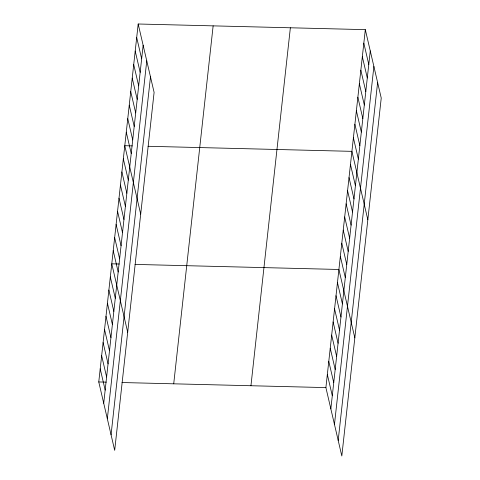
<?xml version="1.0" encoding="UTF-8"?>
<svg xmlns="http://www.w3.org/2000/svg" width="480" height="480" viewBox="0 0 480 480"><rect width="100%" height="100%" fill="white"/><g stroke="black" fill="none" stroke-linecap="round" stroke-linejoin="round"><path stroke-width="0.72" d="M138.186 24L154.104 92.4L114.684 450.354L98.766 381.954L138.186 24L365.316 29.646L381.234 98.046L341.814 456L325.896 387.6L365.316 29.646M103.716 403.23L143.142 45.282M107.334 418.782L146.76 60.828M111.066 434.802L150.486 76.854M173.718 383.814L213.138 25.866M250.944 385.734L290.364 27.786M330.846 408.882L370.272 50.928M334.464 424.428L373.89 66.474M338.196 440.448L377.616 82.5M132.276 145.89L124.782 145.704L140.7 214.104M148.02 146.28L351.912 151.35L367.83 219.75M119.268 264.012L111.774 263.826L127.692 332.232M135.012 264.408L338.904 269.472L354.822 337.878M98.766 381.954L106.26 382.14M121.998 382.53L325.896 387.6M363.828 43.17L368.784 64.452M362.34 56.694L367.29 77.97M360.852 70.212L365.802 91.494M359.364 83.736L364.314 105.018M357.87 97.26L362.826 118.542M356.382 110.784L361.332 132.06M354.894 124.302L359.844 145.584M353.406 137.826L358.356 159.108M350.472 164.478L355.422 185.754M349.026 177.6L353.976 198.882M347.58 190.722L352.53 212.004M346.134 203.85L351.084 225.132M344.688 216.972L349.638 238.254M343.242 230.1L348.192 251.382M341.796 243.222L346.746 264.504M340.35 256.35L345.3 277.632M337.458 282.6L342.414 303.882M336.012 295.722L340.968 317.004M334.566 308.85L339.522 330.132M333.126 321.972L338.076 343.254M331.68 335.1L336.63 356.382M330.234 348.222L335.184 369.504M328.788 361.35L333.738 382.632M327.342 374.472L332.292 395.754M136.698 37.524L141.648 58.8M135.21 51.048L140.16 72.324M133.722 64.566L138.672 85.848M132.228 78.09L137.184 99.372M130.74 91.614L135.69 112.896M129.252 105.138L134.202 126.414M127.764 118.656L132.714 139.938M126.27 132.18L131.226 153.462M123.336 158.826L128.292 180.108M121.89 171.954L126.846 193.236M120.444 185.076L125.4 206.358M119.004 198.204L123.954 219.486M117.558 211.326L122.508 232.608M116.112 224.454L121.062 245.736M114.666 237.576L119.616 258.858M113.22 250.704L118.17 271.986M110.328 276.954L115.278 298.236M108.882 290.076L113.832 311.358M107.436 303.204L112.392 324.486M105.99 316.326L110.946 337.608M104.544 329.454L109.5 350.736M103.098 342.576L108.054 363.858M101.658 355.704L106.608 376.986M100.212 368.826L105.162 390.108"/></g></svg>
